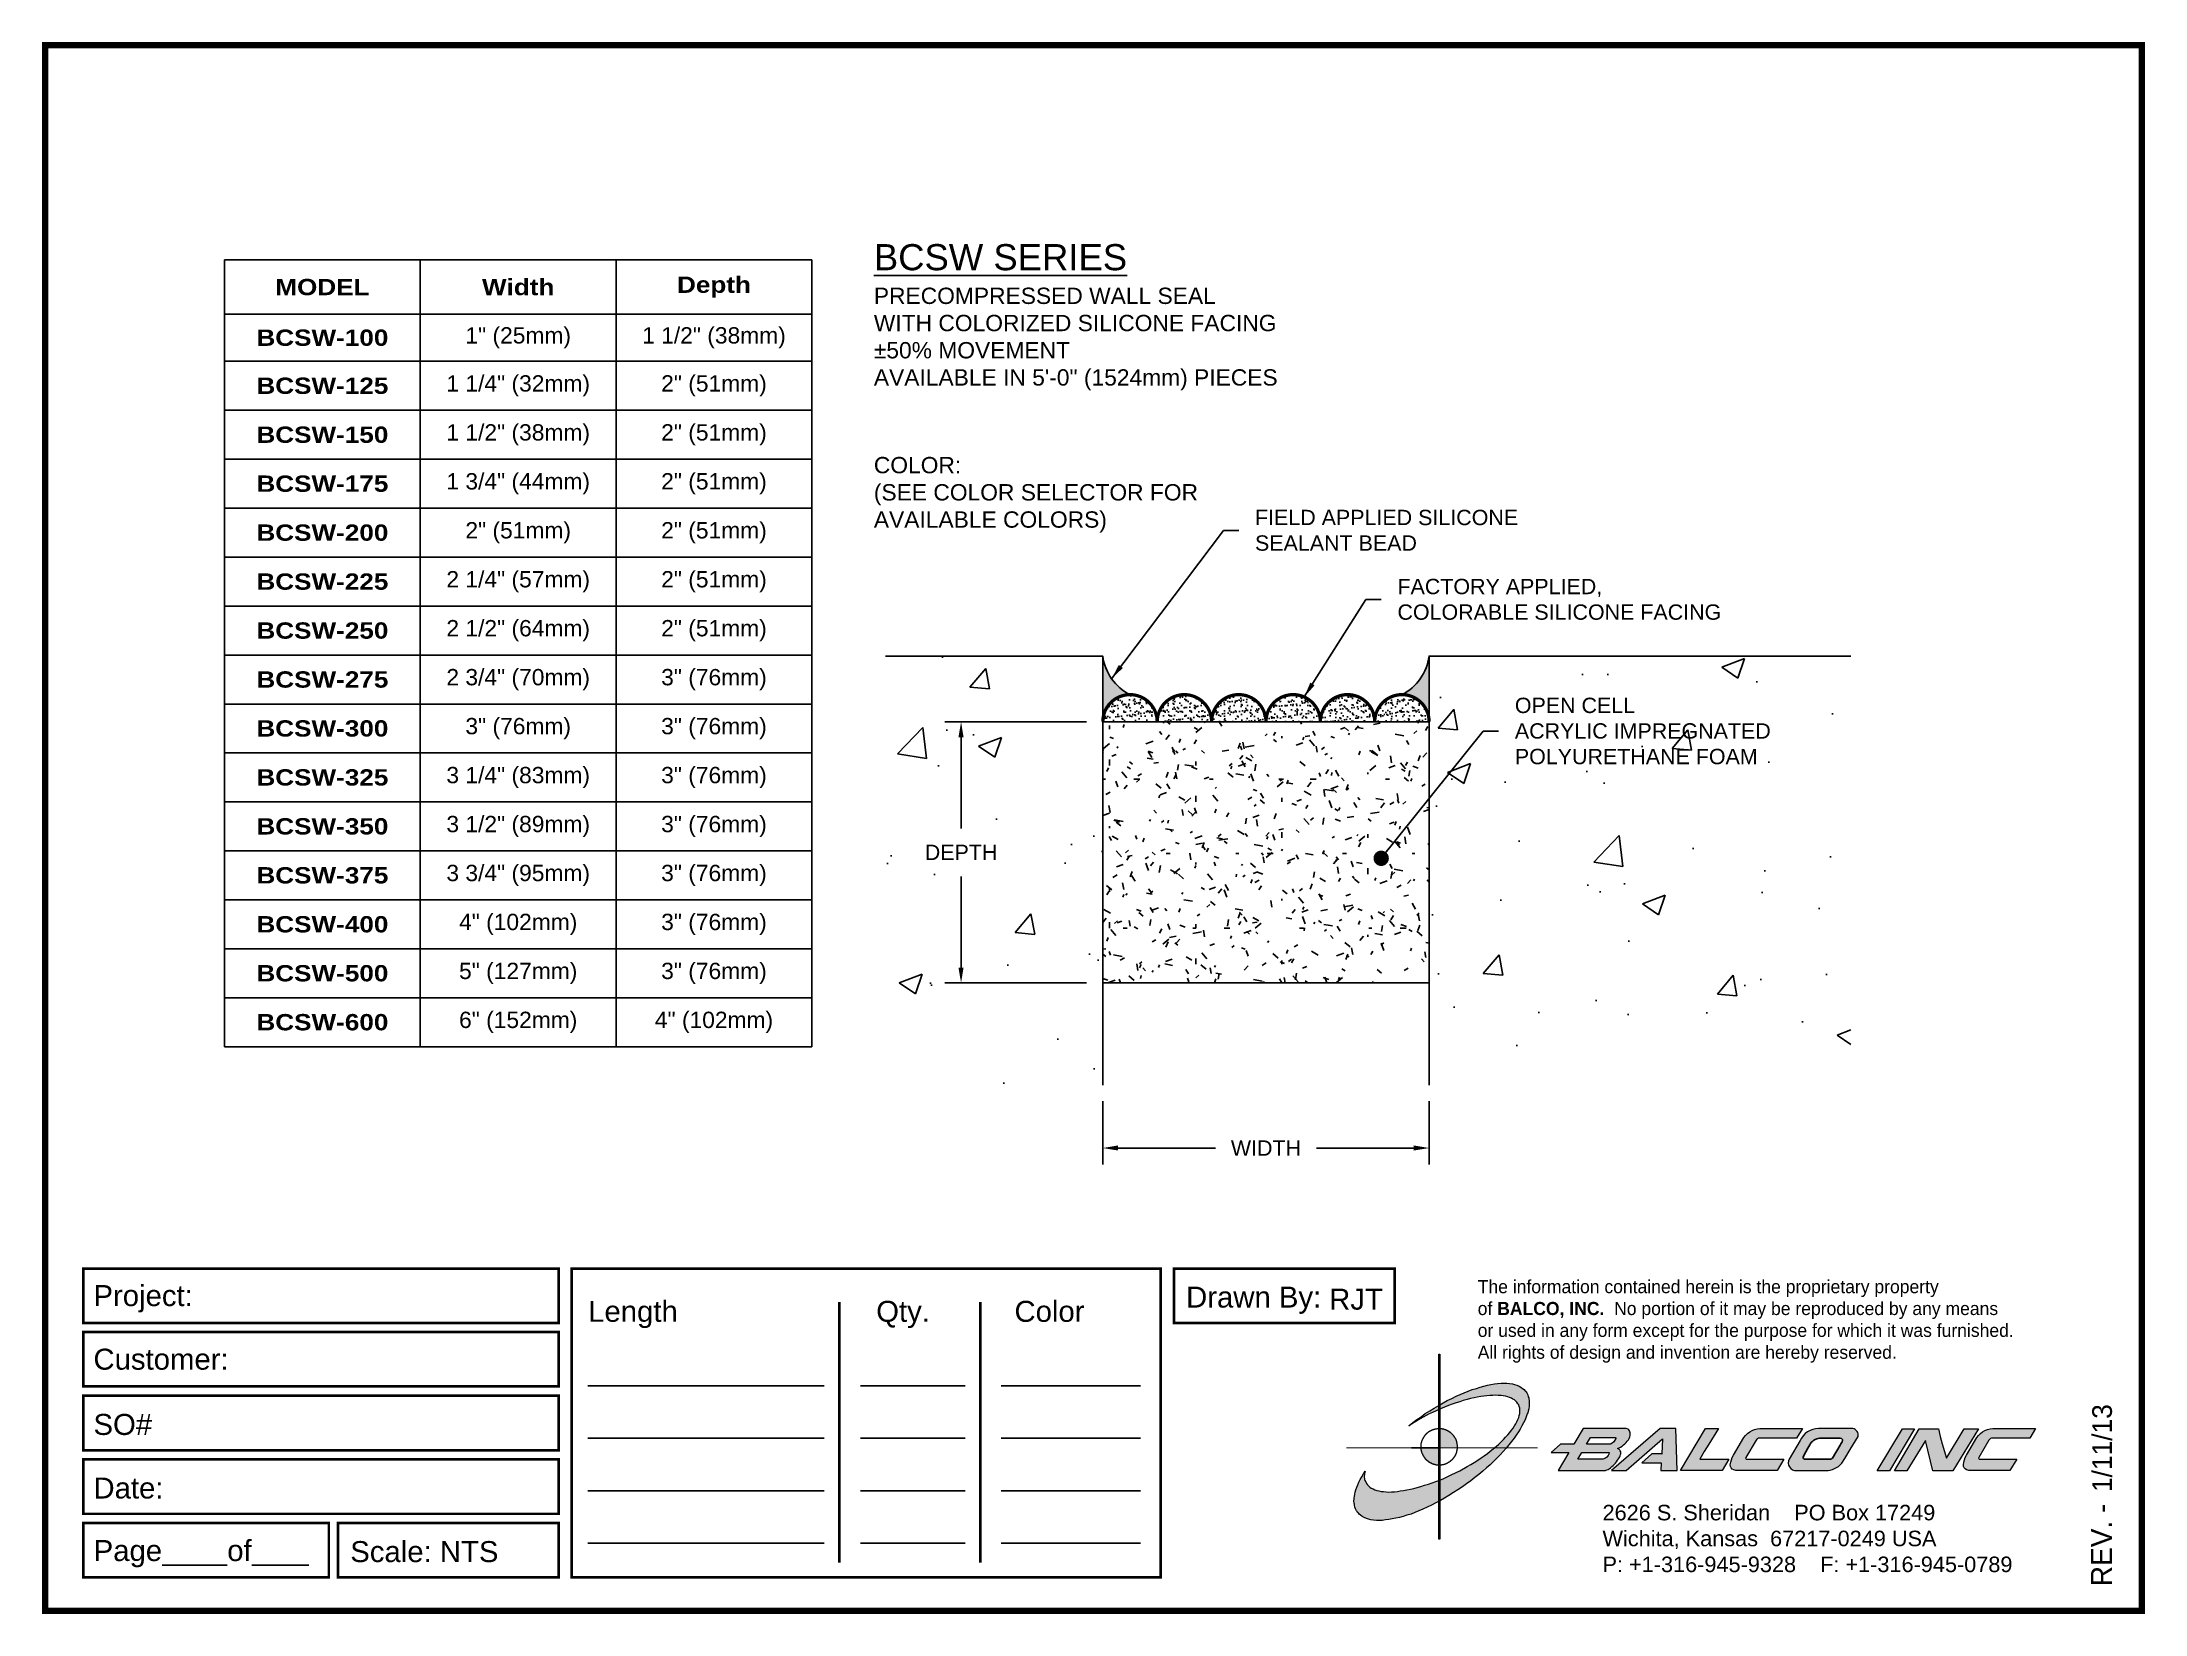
# Paper-space layout 'BCSW SERIES' of a CAD drawing. Header units: inches. Extents: x 0 to 10, y 0 to 7.5.
# The model-space entities are those that its viewports show. They can reach past a viewport. Long polylines and large blocks are cut down to what shows.
import ezdxf

# ---------------------------------------------------------------- set-up
doc = ezdxf.new("R2010")
doc.units = ezdxf.units.IN
doc.header["$MEASUREMENT"] = 0
for name, color, linetype in [('Border', 7, 'Continuous'), ('CONDITIONS', 1, 'Continuous'), ('DIMENSIONS', 3, 'Continuous'), ('FILLERS', 2, 'Continuous'), ('SEAL', 5, 'Continuous'), ('TABLE', 1, 'Continuous'), ('TEXT', 2, 'Continuous')]:
    doc.layers.add(name, color=color, linetype=linetype)
doc.styles.add('ARIAL', font='arial.ttf')
doc.styles.add('ARIAL BOLD', font='')
doc.styles.add('ARIALBOLD', font='')
doc.styles.add('Copyright', font='ERASDEMI.TTF')
doc.styles.get('ARIAL BOLD').set_extended_font_data('Arial Black')
doc.styles.get('ARIALBOLD').set_extended_font_data('Arial Black')
doc.dimstyles.new('ARIAL', dxfattribs={"dimtxt": 0.1175, "dimasz": 0.1175, "dimexe": 0.125, "dimexo": 0.125, "dimgap": 0.125, "dimtad": 0, "dimtih": 1, "dimtoh": 1, "dimdec": 5, "dimzin": 0, "dimdsep": 46, "dimlunit": 4, "dimtxsty": 'ARIAL', "dimcen": 0.09, "dimadec": 0, "dimazin": 0, "dimtfac": 1, "dimtdec": 5, "dimtofl": 0, "dimtmove": 0, "dimatfit": 3, "dimfxl": 0, "dimfrac": 2, "dimtolj": 1, "dimtzin": 0, "dimarcsym": 0})

# ---------------------------------------------------------------- blocks, each defined once
blk = doc.blocks.new('ACADlogo')
h = blk.add_hatch(color=256)
h.paths.add_polyline_path([(-3.346, 1.223), (-3.351, 1.223), (-3.351, 0.979), (-3.346, 0.982)])
h.paths.add_polyline_path([(-3.346, 0.961), (-3.351, 0.959), (-3.351, 0.868), (-3.346, 0.868)])
h.paths.add_polyline_path([(-3.346, 0.777), (-3.351, 0.777), (-3.351, 0.699), (-3.351, 0.695), (-3.35, 0.695), (-3.346, 0.695)])
h.paths.add_polyline_path([(-3.346, 0.864), (-3.346, 0.868), (-3.35, 0.868), (-3.351, 0.868), (-3.351, 0.777), (-3.346, 0.777), (-3.346, 0.778), (-3.348, 0.778)])
h.paths.add_polyline_path([(-3.346, 0.524), (-3.351, 0.521), (-3.351, 0.342), (-3.346, 0.342)])
h.paths.add_polyline_path([(-3.346, 0.695), (-3.351, 0.695), (-3.351, 0.621), (-3.346, 0.623)])
h.paths.add_polyline_path([(-3.346, 0.623), (-3.351, 0.621), (-3.351, 0.521), (-3.346, 0.524)])
h.paths.add_polyline_path([(-3.346, 0.982), (-3.351, 0.979), (-3.351, 0.959), (-3.346, 0.961)])
h = blk.add_hatch(color=175)
h.paths.add_polyline_path([(-3.518, 0.573), (-3.534, 0.571), (-3.548, 0.569), (-3.562, 0.567), (-3.576, 0.567), (-3.589, 0.566), (-3.602, 0.567), (-3.614, 0.568), (-3.625, 0.569), (-3.636, 0.572), (-3.646, 0.574), (-3.656, 0.577), (-3.664, 0.581), (-3.673, 0.585), (-3.679, 0.589), (-3.685, 0.595), (-3.688, 0.598), (-3.691, 0.6), (-3.695, 0.607), (-3.699, 0.614), (-3.703, 0.621), (-3.704, 0.626), (-3.705, 0.631), (-3.706, 0.637), (-3.706, 0.642), (-3.705, 0.648), (-3.705, 0.653), (-3.703, 0.659), (-3.702, 0.665), (-3.71, 0.652), (-3.717, 0.639), (-3.725, 0.626), (-3.731, 0.613), (-3.737, 0.601), (-3.741, 0.589), (-3.746, 0.577), (-3.749, 0.566), (-3.751, 0.555), (-3.753, 0.544), (-3.754, 0.538), (-3.754, 0.533), (-3.755, 0.523), (-3.754, 0.513), (-3.753, 0.508), (-3.752, 0.503), (-3.75, 0.494), (-3.748, 0.486), (-3.743, 0.477), (-3.74, 0.473), (-3.738, 0.469), (-3.734, 0.465), (-3.73, 0.461), (-3.723, 0.455), (-3.715, 0.449), (-3.706, 0.445), (-3.695, 0.44), (-3.685, 0.437), (-3.674, 0.434), (-3.661, 0.432), (-3.648, 0.431), (-3.634, 0.431), (-3.62, 0.431), (-3.604, 0.433), (-3.588, 0.435), (-3.572, 0.438), (-3.556, 0.441), (-3.538, 0.445), (-3.52, 0.449), (-3.503, 0.456), (-3.483, 0.461), (-3.464, 0.469), (-3.445, 0.477), (-3.426, 0.485), (-3.406, 0.494), (-3.385, 0.503), (-3.364, 0.514), (-3.351, 0.521), (-3.351, 0.621), (-3.364, 0.616), (-3.382, 0.609), (-3.4, 0.603), (-3.418, 0.598), (-3.436, 0.592), (-3.453, 0.587), (-3.47, 0.583), (-3.486, 0.579), (-3.503, 0.576)])
h.paths.add_polyline_path([(-3.215, 0.687), (-3.251, 0.667), (-3.289, 0.649), (-3.327, 0.631), (-3.345, 0.623), (-3.346, 0.623), (-3.346, 0.524), (-3.343, 0.525), (-3.323, 0.537), (-3.302, 0.549), (-3.28, 0.563), (-3.259, 0.577), (-3.238, 0.59), (-3.218, 0.605), (-3.198, 0.62), (-3.179, 0.635), (-3.16, 0.65), (-3.141, 0.665), (-3.123, 0.681), (-3.106, 0.696), (-3.089, 0.712), (-3.074, 0.727), (-3.058, 0.743), (-3.043, 0.759), (-3.03, 0.775), (-3.028, 0.777), (-3.085, 0.777), (-3.091, 0.772), (-3.105, 0.761), (-3.118, 0.75), (-3.134, 0.739), (-3.149, 0.729), (-3.165, 0.718), (-3.182, 0.707), (-3.198, 0.697)])
h.paths.add_polyline_path([(-2.921, 1.009), (-2.922, 1.015), (-2.924, 1.02), (-2.926, 1.029), (-2.931, 1.038), (-2.934, 1.043), (-2.936, 1.047), (-2.94, 1.05), (-2.943, 1.054), (-2.951, 1.06), (-2.959, 1.066), (-2.968, 1.071), (-2.978, 1.075), (-2.989, 1.079), (-3, 1.081), (-3.013, 1.083), (-3.026, 1.084), (-3.04, 1.084), (-3.054, 1.084), (-3.07, 1.083), (-3.085, 1.081), (-3.102, 1.079), (-3.118, 1.075), (-3.136, 1.07), (-3.153, 1.066), (-3.171, 1.06), (-3.191, 1.054), (-3.21, 1.047), (-3.229, 1.039), (-3.248, 1.031), (-3.268, 1.022), (-3.289, 1.012), (-3.31, 1.002), (-3.33, 0.991), (-3.346, 0.982), (-3.346, 0.961), (-3.342, 0.962), (-3.323, 0.971), (-3.305, 0.978), (-3.287, 0.984), (-3.268, 0.991), (-3.251, 0.996), (-3.234, 1.002), (-3.216, 1.007), (-3.199, 1.011), (-3.182, 1.015), (-3.167, 1.018), (-3.15, 1.021), (-3.136, 1.023), (-3.121, 1.025), (-3.107, 1.026), (-3.093, 1.026), (-3.079, 1.027), (-3.067, 1.026), (-3.054, 1.026), (-3.043, 1.025), (-3.032, 1.022), (-3.022, 1.02), (-3.013, 1.016), (-3.004, 1.013), (-2.997, 1.009), (-2.989, 1.005), (-2.983, 0.999), (-2.98, 0.996), (-2.978, 0.994), (-2.973, 0.987), (-2.969, 0.981), (-2.967, 0.973), (-2.965, 0.965), (-2.964, 0.957), (-2.964, 0.949), (-2.964, 0.944), (-2.965, 0.94), (-2.967, 0.93), (-2.969, 0.921), (-2.973, 0.911), (-2.978, 0.901), (-2.983, 0.891), (-2.989, 0.881), (-2.996, 0.871), (-3.004, 0.86), (-3.012, 0.849), (-3.021, 0.838), (-3.032, 0.827), (-3.042, 0.816), (-3.053, 0.805), (-3.065, 0.794), (-3.077, 0.783), (-3.085, 0.777), (-3.028, 0.777), (-3.016, 0.791), (-3.004, 0.806), (-2.992, 0.822), (-2.981, 0.837), (-2.971, 0.852), (-2.962, 0.866), (-2.954, 0.882), (-2.946, 0.896), (-2.939, 0.91), (-2.934, 0.924), (-2.929, 0.938), (-2.926, 0.944), (-2.925, 0.951), (-2.922, 0.963), (-2.92, 0.975), (-2.92, 0.982), (-2.919, 0.987), (-2.92, 0.999), (-2.92, 1.005)])
h.paths.add_polyline_path([(-3.372, 0.966), (-3.393, 0.953), (-3.415, 0.94), (-3.435, 0.925), (-3.455, 0.911), (-3.475, 0.897), (-3.494, 0.882), (-3.468, 0.898), (-3.439, 0.915), (-3.41, 0.93), (-3.396, 0.938), (-3.38, 0.945), (-3.351, 0.959), (-3.351, 0.979)])
h = blk.add_hatch(color=256)
h.paths.add_polyline_path([(-3.268, 0.814), (-3.27, 0.819), (-3.273, 0.824), (-3.276, 0.828), (-3.279, 0.833), (-3.282, 0.837), (-3.286, 0.841), (-3.29, 0.845), (-3.294, 0.849), (-3.298, 0.852), (-3.303, 0.855), (-3.308, 0.858), (-3.313, 0.86), (-3.318, 0.863), (-3.323, 0.864), (-3.328, 0.866), (-3.334, 0.867), (-3.339, 0.868), (-3.345, 0.868), (-3.346, 0.868), (-3.346, 0.777), (-3.335, 0.777), (-3.262, 0.777), (-3.262, 0.781), (-3.262, 0.787), (-3.263, 0.792), (-3.264, 0.798), (-3.265, 0.803), (-3.266, 0.808)])
h.paths.add_polyline_path([(-3.351, 0.777), (-3.436, 0.777), (-3.435, 0.773), (-3.435, 0.768), (-3.434, 0.762), (-3.432, 0.757), (-3.431, 0.752), (-3.428, 0.747), (-3.426, 0.742), (-3.423, 0.737), (-3.42, 0.732), (-3.417, 0.728), (-3.414, 0.723), (-3.41, 0.719), (-3.406, 0.716), (-3.401, 0.712), (-3.397, 0.709), (-3.392, 0.706), (-3.387, 0.704), (-3.382, 0.701), (-3.377, 0.699), (-3.372, 0.698), (-3.367, 0.696), (-3.361, 0.695), (-3.356, 0.695), (-3.351, 0.695)])
h.paths.add_polyline_path([(-3.346, 0.868), (-3.35, 0.868), (-3.351, 0.868), (-3.351, 0.777), (-3.346, 0.777)])
h = blk.add_hatch(color=256)
h.paths.add_polyline_path([(-2.438, 0.844, 0.412988), (-2.461, 0.869), (-2.663, 0.869), (-2.707, 0.794), (-2.771, 0.794), (-2.815, 0.755), (-2.73, 0.755), (-2.781, 0.668), (-2.563, 0.668, 0.107996), (-2.538, 0.677, 0.108939), (-2.494, 0.724, 0.080345), (-2.483, 0.745, 0.419497), (-2.499, 0.773, 0.149928), (-2.447, 0.815, 0.134283)])
h.paths.add_polyline_path([(-2.507, 0.821, -0.209012), (-2.532, 0.794), (-2.538, 0.794), (-2.646, 0.794), (-2.627, 0.825), (-2.51, 0.825, -0.56619)], flags=16)
h.paths.add_polyline_path([(-2.538, 0.75, -0.241309), (-2.569, 0.722), (-2.688, 0.722), (-2.669, 0.755), (-2.541, 0.755, -0.56619)], flags=16)
for points in [[(-2.285, 0.819), (-2.287, 0.748), (-2.335, 0.748), (-2.383, 0.705), (-2.29, 0.705), (-2.292, 0.668), (-2.215, 0.668), (-2.221, 0.869), (-2.295, 0.869), (-2.527, 0.668), (-2.458, 0.668)], [(-2.018, 0.869), (-2.079, 0.869), (-2.198, 0.668), (-2, 0.668), (-1.968, 0.722), (-2.107, 0.722), (-2.085, 0.759), (-2.064, 0.794)], [(-1.617, 0.869), (-1.807, 0.869, 0.270182), (-1.896, 0.825), (-1.946, 0.742, 0.109019), (-1.961, 0.695, 0.340665), (-1.945, 0.672, 0.129907), (-1.923, 0.668), (-1.738, 0.668), (-1.706, 0.722), (-1.878, 0.722), (-1.882, 0.722, -0.601242), (-1.887, 0.731), (-1.838, 0.813, -0.253048), (-1.821, 0.823), (-1.645, 0.823)], [(-1.083, 0.867), (-1.14, 0.867), (-1.261, 0.667), (-1.26, 0.667), (-1.202, 0.667)], [(-0.96, 0.83), (-0.969, 0.867), (-1.061, 0.867), (-1.179, 0.667), (-1.12, 0.667), (-1.031, 0.812), (-0.995, 0.667), (-0.9, 0.667), (-0.778, 0.867), (-0.846, 0.867), (-0.931, 0.727), (-0.951, 0.795)], [(-0.507, 0.869), (-0.697, 0.869, 0.270182), (-0.786, 0.825), (-0.836, 0.742, 0.109019), (-0.85, 0.695, 0.340665), (-0.835, 0.672, 0.129907), (-0.812, 0.668), (-0.628, 0.668), (-0.595, 0.722), (-0.768, 0.722), (-0.772, 0.722, -0.601242), (-0.777, 0.731), (-0.728, 0.813, -0.253048), (-0.71, 0.823), (-0.534, 0.823)], [(-3.346, 0.623), (-3.351, 0.621), (-3.351, 0.521), (-3.346, 0.524)]]:
    blk.add_hatch(color=256).paths.add_polyline_path(points)
h = blk.add_hatch(color=256)
h.paths.add_polyline_path([(-1.377, 0.868), (-1.383, 0.868), (-1.383, 0.868), (-1.44, 0.868), (-1.492, 0.868), (-1.541, 0.868, 0.297712), (-1.628, 0.811), (-1.68, 0.723, 0.585116), (-1.646, 0.668), (-1.506, 0.668, 0.210586), (-1.429, 0.703), (-1.415, 0.726), (-1.389, 0.769), (-1.352, 0.831, 0.4352)])
h.paths.add_polyline_path([(-1.437, 0.823, -0.603783), (-1.428, 0.805), (-1.431, 0.801), (-1.434, 0.796), (-1.438, 0.789), (-1.474, 0.728, -0.229001), (-1.489, 0.722), (-1.494, 0.722), (-1.501, 0.722), (-1.597, 0.722), (-1.604, 0.722, -0.492401), (-1.613, 0.734), (-1.601, 0.757), (-1.591, 0.775), (-1.582, 0.791, -0.238368), (-1.535, 0.823)], flags=16)
for q in [(-3.48, 0.777), (-3.351, 0.642)]:
    blk.add_line((-3.351, 0.777), q)
at = {"color": 7, "lineweight": 0}
for points in [[(-3.351, 1.223), (-3.346, 1.223), (-3.346, 0.342), (-3.351, 0.342), (-3.351, 1.223)], [(-2.292, 0.668), (-2.215, 0.668), (-2.221, 0.869), (-2.295, 0.869), (-2.527, 0.668), (-2.458, 0.668), (-2.285, 0.819), (-2.287, 0.748), (-2.286, 0.748), (-2.335, 0.748), (-2.383, 0.705), (-2.29, 0.705), (-2.292, 0.668), (-2.292, 0.668)], [(-2.198, 0.668), (-2.079, 0.869), (-2.018, 0.869), (-2.064, 0.794), (-2.085, 0.759), (-2.107, 0.722), (-1.968, 0.722), (-2, 0.668), (-2.198, 0.668), (-2.198, 0.668)], [(-1.383, 0.868), (-1.383, 0.868)], [(-1.261, 0.667), (-1.14, 0.867), (-1.083, 0.867), (-1.202, 0.667), (-1.26, 0.667), (-1.261, 0.667), (-1.261, 0.667)], [(-0.9, 0.667), (-0.995, 0.667), (-1.031, 0.812), (-1.12, 0.667), (-1.179, 0.667), (-1.061, 0.867), (-0.969, 0.867), (-0.96, 0.83), (-0.951, 0.795), (-0.931, 0.727), (-0.846, 0.867), (-0.778, 0.867), (-0.9, 0.667), (-0.9, 0.667)]]:
    blk.add_lwpolyline(points, dxfattribs=at)
at = {"color": 175, "lineweight": 0}
blk.add_lwpolyline([(-2.926, 1.029), (-2.924, 1.02), (-2.922, 1.015), (-2.921, 1.009), (-2.92, 1.005), (-2.92, 0.999), (-2.919, 0.987), (-2.92, 0.982), (-2.92, 0.975), (-2.922, 0.963), (-2.925, 0.951), (-2.926, 0.944), (-2.929, 0.938), (-2.934, 0.924), (-2.939, 0.91), (-2.946, 0.896), (-2.954, 0.882), (-2.962, 0.866), (-2.971, 0.852), (-2.981, 0.837), (-2.992, 0.822), (-3.004, 0.806), (-3.016, 0.791), (-3.03, 0.775), (-3.043, 0.759), (-3.058, 0.743), (-3.074, 0.727), (-3.089, 0.712), (-3.106, 0.696), (-3.123, 0.681), (-3.141, 0.665), (-3.16, 0.65), (-3.179, 0.635), (-3.198, 0.62), (-3.218, 0.605), (-3.238, 0.59), (-3.259, 0.577), (-3.28, 0.563), (-3.302, 0.549), (-3.323, 0.537), (-3.343, 0.525), (-3.364, 0.514), (-3.385, 0.503), (-3.406, 0.494), (-3.426, 0.485), (-3.445, 0.477), (-3.464, 0.469), (-3.483, 0.461), (-3.503, 0.456), (-3.52, 0.449), (-3.538, 0.445), (-3.556, 0.441), (-3.572, 0.438), (-3.588, 0.435), (-3.604, 0.433), (-3.62, 0.431), (-3.634, 0.431), (-3.648, 0.431), (-3.661, 0.432), (-3.674, 0.434), (-3.685, 0.437), (-3.695, 0.44), (-3.706, 0.445), (-3.715, 0.449), (-3.723, 0.455), (-3.73, 0.461), (-3.734, 0.465), (-3.738, 0.469), (-3.74, 0.473), (-3.743, 0.477), (-3.748, 0.486), (-3.75, 0.494), (-3.752, 0.503), (-3.753, 0.508), (-3.754, 0.513), (-3.755, 0.523), (-3.754, 0.533), (-3.754, 0.538), (-3.753, 0.544), (-3.751, 0.555), (-3.749, 0.566), (-3.746, 0.577), (-3.741, 0.589), (-3.737, 0.601), (-3.731, 0.613), (-3.725, 0.626), (-3.717, 0.639), (-3.71, 0.652), (-3.702, 0.665), (-3.703, 0.659), (-3.705, 0.653), (-3.705, 0.648), (-3.706, 0.642), (-3.706, 0.637), (-3.705, 0.631), (-3.704, 0.626), (-3.703, 0.621), (-3.699, 0.614), (-3.695, 0.607), (-3.691, 0.6), (-3.688, 0.598), (-3.685, 0.595), (-3.679, 0.589), (-3.673, 0.585), (-3.664, 0.581), (-3.656, 0.577), (-3.646, 0.574), (-3.636, 0.572), (-3.625, 0.569), (-3.614, 0.568), (-3.602, 0.567), (-3.589, 0.566), (-3.576, 0.567), (-3.562, 0.567), (-3.548, 0.569), (-3.534, 0.571), (-3.518, 0.573), (-3.503, 0.576), (-3.486, 0.579), (-3.47, 0.583), (-3.453, 0.587), (-3.436, 0.592), (-3.418, 0.598), (-3.4, 0.603), (-3.382, 0.609), (-3.364, 0.616), (-3.345, 0.623), (-3.327, 0.631), (-3.289, 0.649), (-3.251, 0.667), (-3.215, 0.687), (-3.198, 0.697), (-3.182, 0.707), (-3.165, 0.718), (-3.149, 0.729), (-3.134, 0.739), (-3.118, 0.75), (-3.105, 0.761), (-3.091, 0.772), (-3.077, 0.783), (-3.065, 0.794), (-3.053, 0.805), (-3.042, 0.816), (-3.032, 0.827), (-3.021, 0.838), (-3.012, 0.849), (-3.004, 0.86), (-2.996, 0.871), (-2.989, 0.881), (-2.983, 0.891), (-2.978, 0.901), (-2.973, 0.911), (-2.969, 0.921), (-2.967, 0.93), (-2.965, 0.94), (-2.964, 0.944), (-2.964, 0.949), (-2.964, 0.957), (-2.965, 0.965), (-2.967, 0.973), (-2.969, 0.981), (-2.973, 0.987), (-2.978, 0.994), (-2.98, 0.996), (-2.983, 0.999), (-2.989, 1.005), (-2.997, 1.009), (-3.004, 1.013), (-3.013, 1.016), (-3.022, 1.02), (-3.032, 1.022), (-3.043, 1.025), (-3.054, 1.026), (-3.067, 1.026), (-3.079, 1.027), (-3.093, 1.026), (-3.107, 1.026), (-3.121, 1.025), (-3.136, 1.023), (-3.15, 1.021), (-3.167, 1.018), (-3.182, 1.015), (-3.199, 1.011), (-3.216, 1.007), (-3.234, 1.002), (-3.251, 0.996), (-3.268, 0.991), (-3.287, 0.984), (-3.305, 0.978), (-3.323, 0.971), (-3.342, 0.962), (-3.38, 0.945), (-3.396, 0.938), (-3.41, 0.93), (-3.439, 0.915), (-3.468, 0.898), (-3.494, 0.882), (-3.475, 0.897), (-3.455, 0.911), (-3.435, 0.925), (-3.415, 0.94), (-3.393, 0.953), (-3.372, 0.966), (-3.351, 0.979), (-3.33, 0.991), (-3.31, 1.002), (-3.289, 1.012), (-3.268, 1.022), (-3.248, 1.031), (-3.229, 1.039), (-3.21, 1.047), (-3.191, 1.054), (-3.171, 1.06), (-3.153, 1.066), (-3.136, 1.07), (-3.118, 1.075), (-3.102, 1.079), (-3.085, 1.081), (-3.07, 1.083), (-3.054, 1.084), (-3.04, 1.084), (-3.026, 1.084), (-3.013, 1.083), (-3, 1.081), (-2.989, 1.079), (-2.978, 1.075), (-2.968, 1.071), (-2.959, 1.066), (-2.951, 1.06), (-2.943, 1.054), (-2.94, 1.05), (-2.936, 1.047), (-2.934, 1.043), (-2.931, 1.038), (-2.926, 1.029), (-2.926, 1.029)], dxfattribs=at)
at = {"color": 7, "lineweight": 0, "const_width": 0.0064}
blk.add_lwpolyline([(-3.262, 0.781), (-3.262, 0.787), (-3.263, 0.792), (-3.264, 0.798), (-3.265, 0.803), (-3.266, 0.808), (-3.268, 0.814), (-3.27, 0.819), (-3.273, 0.824), (-3.276, 0.828), (-3.279, 0.833), (-3.282, 0.837), (-3.286, 0.841), (-3.29, 0.845), (-3.294, 0.849), (-3.298, 0.852), (-3.303, 0.855), (-3.308, 0.858), (-3.313, 0.86), (-3.318, 0.863), (-3.323, 0.864), (-3.328, 0.866), (-3.334, 0.867), (-3.339, 0.868), (-3.345, 0.868), (-3.35, 0.868), (-3.356, 0.868), (-3.361, 0.867), (-3.367, 0.866), (-3.372, 0.865), (-3.377, 0.863), (-3.382, 0.862), (-3.387, 0.859), (-3.392, 0.857), (-3.397, 0.854), (-3.401, 0.851), (-3.406, 0.847), (-3.41, 0.843), (-3.414, 0.839), (-3.417, 0.835), (-3.42, 0.831), (-3.423, 0.826), (-3.426, 0.821), (-3.428, 0.816), (-3.431, 0.811), (-3.432, 0.806), (-3.434, 0.801), (-3.435, 0.795), (-3.435, 0.79), (-3.436, 0.784), (-3.436, 0.779), (-3.435, 0.773), (-3.435, 0.768), (-3.434, 0.762), (-3.432, 0.757), (-3.431, 0.752), (-3.428, 0.747), (-3.426, 0.742), (-3.423, 0.737), (-3.42, 0.732), (-3.417, 0.728), (-3.414, 0.723), (-3.41, 0.719), (-3.406, 0.716), (-3.401, 0.712), (-3.397, 0.709), (-3.392, 0.706), (-3.387, 0.704), (-3.382, 0.701), (-3.377, 0.699), (-3.372, 0.698), (-3.367, 0.696), (-3.361, 0.695), (-3.356, 0.695), (-3.35, 0.695), (-3.345, 0.695), (-3.339, 0.695), (-3.334, 0.696), (-3.328, 0.697), (-3.323, 0.698), (-3.318, 0.7), (-3.313, 0.702), (-3.308, 0.705), (-3.303, 0.708), (-3.298, 0.711), (-3.294, 0.714), (-3.29, 0.718), (-3.286, 0.721), (-3.282, 0.726), (-3.279, 0.73), (-3.276, 0.734), (-3.273, 0.739), (-3.27, 0.744), (-3.268, 0.749), (-3.266, 0.754), (-3.265, 0.76), (-3.264, 0.765), (-3.263, 0.77), (-3.262, 0.776), (-3.262, 0.781)], dxfattribs=at)
at = {"color": 7, "lineweight": 0}
for points in [[(-2.447, 0.815, 0.130368), (-2.438, 0.843, 0.448367), (-2.463, 0.869), (-2.663, 0.869), (-2.707, 0.794), (-2.771, 0.794), (-2.815, 0.755), (-2.73, 0.755), (-2.781, 0.668), (-2.563, 0.668, 0.107996), (-2.538, 0.677, 0.108939), (-2.494, 0.724, 0.077395), (-2.484, 0.744, 0.430878), (-2.499, 0.773, 0.149928)], [(-2.507, 0.821, -0.209012), (-2.532, 0.794), (-2.538, 0.794), (-2.646, 0.794), (-2.627, 0.825), (-2.512, 0.825), (-2.509, 0.825, -0.531288)], [(-1.838, 0.813), (-1.887, 0.731, 0.587385), (-1.882, 0.722), (-1.878, 0.722), (-1.706, 0.722), (-1.738, 0.668), (-1.923, 0.668, -0.129907), (-1.945, 0.672, -0.349839), (-1.961, 0.696, -0.107341), (-1.946, 0.742), (-1.896, 0.825, -0.270182), (-1.807, 0.869), (-1.617, 0.869), (-1.645, 0.823), (-1.821, 0.823, 0.252436)], [(-1.68, 0.723, 0.585116), (-1.646, 0.668), (-1.506, 0.668, 0.210586), (-1.429, 0.703), (-1.415, 0.726), (-1.389, 0.769), (-1.352, 0.831, 0.4352), (-1.377, 0.868), (-1.383, 0.868), (-1.383, 0.868), (-1.44, 0.868), (-1.492, 0.868), (-1.541, 0.868, 0.297712), (-1.628, 0.811)], [(-0.728, 0.813), (-0.777, 0.731, 0.587385), (-0.772, 0.722), (-0.768, 0.722), (-0.595, 0.722), (-0.628, 0.668), (-0.812, 0.668, -0.129907), (-0.835, 0.672, -0.349839), (-0.85, 0.696, -0.107341), (-0.836, 0.742), (-0.786, 0.825, -0.270182), (-0.697, 0.869), (-0.507, 0.869), (-0.534, 0.823), (-0.71, 0.823, 0.252436)], [(-2.569, 0.722), (-2.688, 0.722), (-2.669, 0.755), (-2.543, 0.755), (-2.54, 0.755, -0.531288), (-2.538, 0.75, -0.241309)]]:
    blk.add_lwpolyline(points, format="xyb", close=True, dxfattribs=at)
blk.add_lwpolyline([(-1.437, 0.823), (-1.535, 0.823, 0.238368), (-1.582, 0.791), (-1.591, 0.775), (-1.601, 0.757), (-1.613, 0.734, 0.490298), (-1.604, 0.722), (-1.597, 0.722), (-1.501, 0.722), (-1.494, 0.722), (-1.489, 0.722, 0.229001), (-1.474, 0.728), (-1.438, 0.789), (-1.434, 0.796), (-1.431, 0.801), (-1.428, 0.805, 0.603783)], format="xyb", close=True)
blk.add_lwpolyline([(-2.879, 0.777, 0.00455, 0.00455, 0), (-3.791, 0.777, 0.00183, 0.00183, 0), (-3.791, 0.777, 0.00183, 0.00183, 0)], format="xyseb", dxfattribs=at)
blk = doc.blocks.new('Quantity Data')
at = {"layer": 'Border', "color": 253}
for p, q in [((2.755, 1.254), (3.881, 1.254)), ((4.054, 1.254), (4.553, 1.254)), ((4.725, 1.254), (5.389, 1.254)), ((2.755, 1.004), (3.881, 1.004)), ((4.054, 1.004), (4.553, 1.004)), ((4.725, 1.004), (5.389, 1.004)), ((2.755, 0.754), (3.881, 0.754)), ((4.054, 0.754), (4.553, 0.754)), ((4.725, 0.754), (5.389, 0.754)), ((2.755, 0.504), (3.881, 0.504)), ((4.054, 0.504), (4.553, 0.504)), ((4.725, 0.504), (5.389, 0.504))]:
    blk.add_line(p, q, dxfattribs=at)
at = {"layer": 'Border', "const_width": 0.0125}
blk.add_lwpolyline([(5.485, 0.341), (2.678, 0.341), (2.678, 1.813), (5.485, 1.813)], close=True, dxfattribs=at)
for points in [[(3.953, 1.653), (3.953, 0.412)], [(4.625, 1.653), (4.625, 0.412)]]:
    blk.add_lwpolyline(points, dxfattribs=at)
at = {"layer": 'Border', "style": 'ARIAL'}
for s, p in [('Length', (2.756, 1.559)), ('Qty.', (4.129, 1.559)), ('Color', (4.788, 1.559))]:
    blk.add_text(s, height=0.1, dxfattribs=at).set_placement(p)
blk = doc.blocks.new('Drawn By')
at = {"layer": 'Border', "const_width": 0.0125}
blk.add_lwpolyline([(5.38, 1.813), (6.432, 1.813), (6.432, 1.554), (5.38, 1.554)], close=True, dxfattribs=at)
at = {"layer": 'Border', "style": 'ARIAL'}
blk.add_text('Drawn By: ', height=0.1, dxfattribs=at).set_placement((5.438, 1.627))
blk.add_attdef('XXX', (6.12, 1.617), '', height=0.1, dxfattribs=at)
blk = doc.blocks.new('Project Info')
at = {"layer": 'Border', "const_width": 0.0125}
for points in [[(0.182, 1.813), (2.448, 1.813), (2.448, 1.554), (0.182, 1.554)], [(0.182, 1.51), (2.448, 1.51), (2.448, 1.251), (0.182, 1.251)], [(0.182, 1.207), (2.448, 1.207), (2.448, 0.947), (0.182, 0.947)], [(0.182, 0.904), (2.448, 0.904), (2.448, 0.644), (0.182, 0.644)], [(0.182, 0.6), (1.352, 0.6), (1.352, 0.341), (0.182, 0.341)], [(1.396, 0.6), (2.448, 0.6), (2.448, 0.341), (1.396, 0.341)]]:
    blk.add_lwpolyline(points, close=True, dxfattribs=at)
at = {"layer": 'Border', "style": 'ARIAL'}
for s, p in [('Project:', (0.23, 1.634)), ('Customer:', (0.23, 1.331)), ('SO#', (0.23, 1.02)), ('Date:', (0.23, 0.717)), ('Page%%u        %%uof%%u       ', (0.231, 0.419)), ('Scale: NTS', (1.454, 0.414))]:
    blk.add_text(s, height=0.1, dxfattribs=at).set_placement(p)
blk = doc.blocks.new('REV')
at = {"style": 'Copyright'}
blk.add_text('REV. -', height=0.1, rotation=90, dxfattribs=at).set_placement((-0.142, 0.117))
at = {"style": 'Copyright', "flags": 4}
blk.add_attdef('REVISIONDATE', (-0.142, 0.566), '', height=0.0938, rotation=90, dxfattribs=at)
blk = doc.blocks.new('*D0')
at = {"layer": 'Defpoints', "color": 0}
for p in [(3.912, 0.401), (6.412, 0.401), (6.412, -0.082)]:
    blk.add_point(p, dxfattribs=at)
at = {"layer": 'DIMENSIONS', "color": 0, "lineweight": -2}
for p, q in [((3.912, 0.276), (3.912, -0.207)), ((6.412, 0.276), (6.412, -0.207)), ((4.029, -0.082), (4.775, -0.082)), ((6.294, -0.082), (5.548, -0.082))]:
    blk.add_line(p, q, dxfattribs=at)
at = {"layer": 'DIMENSIONS', "color": 0}
for points in [[(4.029, -0.062), (4.029, -0.101), (3.912, -0.082)], [(6.294, -0.062), (6.294, -0.101), (6.412, -0.082)]]:
    blk.add_solid(points, dxfattribs=at)
at = {"layer": 'DIMENSIONS', "color": 0, "insert": (5.162, -0.082), "char_height": 0.1175, "attachment_point": 5, "style": 'ARIAL'}
blk.add_mtext('\\A1;WIDTH', dxfattribs=at)
blk = doc.blocks.new('*T1')
at = {"layer": 'TABLE', "color": 0, "linetype": 'ByBlock', "lineweight": -2}
for p, q in [((0, 0), (4.5, 0)), ((0, 0), (0, -6.027)), ((1.5, 0), (1.5, -6.027)), ((3, 0), (3, -6.027)), ((4.5, 0), (4.5, -6.027)), ((0, -0.417), (4.5, -0.417)), ((0, -0.777), (4.5, -0.777)), ((0, -1.152), (4.5, -1.152)), ((0, -1.527), (4.5, -1.527)), ((0, -1.902), (4.5, -1.902)), ((0, -2.277), (4.5, -2.277)), ((0, -2.652), (4.5, -2.652)), ((0, -3.027), (4.5, -3.027)), ((0, -3.402), (4.5, -3.402)), ((0, -3.777), (4.5, -3.777)), ((0, -4.152), (4.5, -4.152)), ((0, -4.527), (4.5, -4.527)), ((0, -4.902), (4.5, -4.902)), ((0, -5.277), (4.5, -5.277)), ((0, -5.652), (4.5, -5.652)), ((0, -6.027), (4.5, -6.027))]:
    blk.add_line(p, q, dxfattribs=at)
at = {"layer": 'TABLE', "color": 2, "char_height": 0.125, "width": 1.38, "attachment_point": 5}
for s, insert, style in [('MODEL', (0.75, -0.209), 'ARIALBOLD'), ('Width ', (2.25, -0.209), 'ARIALBOLD'), ('Depth', (3.75, -0.209), 'ARIALBOLD'), ('BCSW-100', (0.75, -0.597), 'ARIAL BOLD'), ('1" (25mm)', (2.25, -0.597), 'ARIAL'), ('1 1/2" (38mm)', (3.75, -0.597), 'ARIAL'), ('BCSW-125', (0.75, -0.965), 'ARIAL BOLD'), ('1 1/4" (32mm)', (2.25, -0.965), 'ARIAL'), ('2" (51mm)', (3.75, -0.965), 'ARIAL'), ('BCSW-150', (0.75, -1.34), 'ARIAL BOLD'), ('1 1/2" (38mm)', (2.25, -1.34), 'ARIAL'), ('2" (51mm)', (3.75, -1.34), 'ARIAL'), ('BCSW-175', (0.75, -1.715), 'ARIAL BOLD'), ('1 3/4" (44mm)', (2.25, -1.715), 'ARIAL'), ('2" (51mm)', (3.75, -1.715), 'ARIAL'), ('BCSW-200', (0.75, -2.09), 'ARIAL BOLD'), ('2" (51mm)', (2.25, -2.09), 'ARIAL'), ('2" (51mm)', (3.75, -2.09), 'ARIAL'), ('BCSW-225', (0.75, -2.465), 'ARIAL BOLD'), ('2 1/4" (57mm)', (2.25, -2.465), 'ARIAL'), ('2" (51mm)', (3.75, -2.465), 'ARIAL'), ('BCSW-250', (0.75, -2.84), 'ARIAL BOLD'), ('2 1/2" (64mm)', (2.25, -2.84), 'ARIAL'), ('2" (51mm)', (3.75, -2.84), 'ARIAL'), ('BCSW-275', (0.75, -3.215), 'ARIAL BOLD'), ('2 3/4" (70mm)', (2.25, -3.215), 'ARIAL'), ('3" (76mm)', (3.75, -3.215), 'ARIAL'), ('BCSW-300', (0.75, -3.59), 'ARIAL BOLD'), ('3" (76mm)', (2.25, -3.59), 'ARIAL'), ('3" (76mm)', (3.75, -3.59), 'ARIAL'), ('BCSW-325', (0.75, -3.965), 'ARIAL BOLD'), ('3 1/4" (83mm)', (2.25, -3.965), 'ARIAL'), ('3" (76mm)', (3.75, -3.965), 'ARIAL'), ('BCSW-350', (0.75, -4.34), 'ARIAL BOLD'), ('3 1/2" (89mm)', (2.25, -4.34), 'ARIAL'), ('3" (76mm)', (3.75, -4.34), 'ARIAL'), ('BCSW-375', (0.75, -4.715), 'ARIAL BOLD'), ('3 3/4" (95mm)', (2.25, -4.715), 'ARIAL'), ('3" (76mm)', (3.75, -4.715), 'ARIAL'), ('BCSW-400', (0.75, -5.09), 'ARIAL BOLD'), ('4" (102mm)', (2.25, -5.09), 'ARIAL'), ('3" (76mm)', (3.75, -5.09), 'ARIAL'), ('BCSW-500', (0.75, -5.465), 'ARIAL BOLD'), ('5" (127mm)', (2.25, -5.465), 'ARIAL'), ('3" (76mm)', (3.75, -5.465), 'ARIAL'), ('BCSW-600', (0.75, -5.84), 'ARIAL BOLD'), ('6" (152mm)', (2.25, -5.84), 'ARIAL'), ('4" (102mm)', (3.75, -5.84), 'ARIAL')]:
    blk.add_mtext(s, dxfattribs=dict(at, insert=insert, style=style))
blk = doc.blocks.new('*D3')
at = {"layer": 'Defpoints', "color": 0}
for p in [(3.912, 3.183), (2.826, 1.183), (3.912, 1.183)]:
    blk.add_point(p, dxfattribs=at)
at = {"layer": 'DIMENSIONS', "color": 0, "lineweight": -2}
for p, q in [((3.787, 3.183), (2.701, 3.183)), ((2.826, 3.065), (2.826, 2.366)), ((2.826, 1.3), (2.826, 1.999)), ((3.787, 1.183), (2.701, 1.183))]:
    blk.add_line(p, q, dxfattribs=at)
at = {"layer": 'DIMENSIONS', "color": 0}
for points in [[(2.806, 3.065), (2.845, 3.065), (2.826, 3.183)], [(2.806, 1.3), (2.845, 1.3), (2.826, 1.183)]]:
    blk.add_solid(points, dxfattribs=at)
at = {"layer": 'DIMENSIONS', "color": 0, "insert": (2.826, 2.183), "char_height": 0.1175, "attachment_point": 5, "style": 'ARIAL'}
blk.add_mtext('\\A1;DEPTH', dxfattribs=at)

msp = doc.modelspace()

# ---------------------------------------------------------------- hatches: boundary and pattern name
at = {"layer": 'CONDITIONS'}
h = msp.add_hatch(dxfattribs=at)
h.set_pattern_fill('AR-CONC', color=256, scale=0.25, style=0)
h.paths.add_polyline_path([(3.911804, 3.686875), (2.247376, 3.686875), (2.247376, 0.400848), (3.911804, 0.400848)])
h = msp.add_hatch(dxfattribs=at)
h.set_pattern_fill('AR-CONC', color=256, scale=0.25, style=0)
h.paths.add_polyline_path([(9.643424, 3.686875), (6.411804, 3.686875), (6.411804, 3.183609, -0.002190895), (6.411804, 3.181784), (6.411804, 0.400848), (9.643424, 0.400848)])
h.paths.add_polyline_path([(7.03929, 3.301123), (9.050736, 3.301123), (9.050736, 2.922949), (7.03929, 2.922949)], flags=24)
at = {"layer": 'FILLERS'}
h = msp.add_hatch(color=256, dxfattribs=at)
h.paths.add_polyline_path([(6.411804, 3.686875, -0.248313181), (6.203472, 3.39103, -0.41293075), (6.411804, 3.183609)])
h.paths.add_polyline_path([(3.911804, 3.686875), (3.911804, 3.182696, -0.414210751), (4.120135, 3.39103, -0.248313181)])
at = {"layer": 'SEAL'}
h = msp.add_hatch(dxfattribs=at)
h.set_pattern_fill('AR-SAND', color=256, scale=0.0325, style=0)
h.paths.add_polyline_path([(5.995139, 3.182696), (6.411804, 3.182696), (6.411804, 3.183609, 0.997811505)])
h.paths.add_polyline_path([(5.995139, 3.182696, 1), (5.578472, 3.182696)])
h.paths.add_polyline_path([(5.578472, 3.182696, 1), (5.161805, 3.182696)])
h.paths.add_polyline_path([(5.161805, 3.182696, 1), (4.745138, 3.182696)])
h.paths.add_polyline_path([(4.745138, 3.182696, 1), (4.328471, 3.182696)])
h.paths.add_polyline_path([(3.911804, 3.182696), (4.328471, 3.182696, 1)])
h = msp.add_hatch(dxfattribs=at)
h.set_pattern_fill('TEXTURE', color=256, scale=0.75, style=0)
h.set_pattern_definition([(0, (0.0778, -2.9573), (0.33, 0.57), [0.03, -0.5025, 0.0225, -0.2175, 0.045, -0.5325]), (10, (-0.0647, -2.6498), (0.20169, 0.71336), [0.0525, -0.1275, 0.0675, -0.3975, 0.0375, -0.495]), (20, (-0.1397, -2.8898), (0.333677, 0.55244), [0.06, -0.4125, 0.0525, -0.3075, 0.0375, -0.24]), (30, (0.0778, -2.9348), (-0.054923, 0.63513), [0.0375, -0.2475, 0.03, -0.3675, 0.0225, -0.4875]), (40, (-0.1322, -2.7698), (0.08459, 0.540926), [0.03, -0.33, 0.0225, -0.21, 0.06, -0.3825]), (50, (-0.0197, -3.0398), (-0.20062, 0.589334), [0.015, -0.2775, 0.0375, -0.4575, 0.045, -0.2325]), (60, (0.0028, -2.9873), (-0.248683, 0.55927), [0.0375, -0.3075, 0.015, -0.36, 0.03, -0.2775]), (70, (-0.0797, -3.0773), (-0.27473, 0.538967), [0.0225, -0.1425, 0.045, -0.24, 0.03, -0.33]), (80, (-0.0422, -2.6348), (-0.521413, 0.4118), [0.0525, -0.33, 0.0225, -0.39, 0.045, -0.3675]), (90, (0.0028, -2.9573), (-0.66, 0.2775), [0.045, -0.2325, 0.03, -0.4575, 0.015, -0.465]), (100, (-0.1172, -2.7248), (-0.61993, 0.362863), [0.0525, -0.2925, 0.045, -0.24, 0.0525, -0.5475]), (110, (-0.1697, -3.1523), (-0.6011, 0.204228), [0.06, -0.195, 0.03, -0.3975, 0.045, -0.435]), (120, (-0.3722, -3.0623), (-0.716625, 0.07123), [0.0375, -0.5025, 0.045, -0.2325, 0.0525, -0.3075]), (130, (-0.2072, -3.2273), (-0.69777, 0.178165), [0.0225, -0.165, 0.03, -0.3225, 0.06, -0.42]), (140, (-0.4322, -2.6273), (-0.551492, -0.085514), [0.045, -0.27, 0.0525, -0.2325, 0.03, -0.315]), (150, (0.1903, -3.2723), (-0.512062, -0.301918), [0.03, -0.21, 0.06, -0.465, 0.0525, -0.4275]), (160, (-0.3047, -2.8523), (-0.594753, -0.40607), [0.045, -0.315, 0.0375, -0.285, 0.03, -0.4575]), (170, (-0.2597, -3.0323), (-0.53911, -0.422808), [0.0675, -0.2475, 0.045, -0.3375, 0.06, -0.33])])
h.paths.add_polyline_path([(6.411804, 3.182696), (3.911804, 3.182696), (3.911804, 1.182696), (6.411804, 1.182696)])

# ---------------------------------------------------------------- linework, layer by layer
at = {"layer": 'CONDITIONS'}
for points in [[(3.911804, 0.400848), (3.911804, 3.686875), (2.247376, 3.686875)], [(6.411804, 0.400848), (6.411804, 3.686875), (9.643424, 3.686875)]]:
    msp.add_lwpolyline(points, dxfattribs=at)
at = {"layer": 'FILLERS'}
for centre, start, end in [((4.295459, 3.735766), 187.2623862, 243.0433661), ((6.028149, 3.735766), 296.9566339, 352.7376138)]:
    msp.add_arc(centre, 0.386758, start, end, dxfattribs=at)
at = {"layer": 'SEAL', "const_width": 0.025}
for points in [[(4.328471, 3.182696, 1), (3.911804, 3.182696)], [(4.745138, 3.182696, 1), (4.328471, 3.182696)], [(5.161805, 3.182696, 1), (4.745138, 3.182696)], [(5.578471, 3.182696, 1), (5.161804, 3.182696)], [(5.995139, 3.182696, 1), (5.578472, 3.182696)], [(6.411806, 3.182696, 1), (5.995139, 3.182696)]]:
    msp.add_lwpolyline(points, format="xyb", dxfattribs=at)
at = {"layer": 'SEAL'}
msp.add_lwpolyline([(3.911804, 1.182696), (6.411804, 1.182696), (6.411804, 3.182696), (3.911804, 3.182696)], close=True, dxfattribs=at)
for centre in [(4.120137, 3.182696), (4.536804, 3.182696), (4.953471, 3.182696), (5.370138, 3.182696), (5.786805, 3.182696), (6.203472, 3.182696)]:
    msp.add_arc(centre, 0.208334, 0, 180, dxfattribs=at)

# ---------------------------------------------------------------- block references
msp.add_blockref('*T1', (-2.817105, 6.721075))

# ---------------------------------------------------------------- texts
at = {"layer": 'TEXT', "char_height": 0.2, "attachment_point": 1, "style": 'ARIAL'}
for s, insert, width in [('{\\LBCSW SERIES\\P\\H0.625x;\\lPRECOMPRESSED WALL SEAL\\PWITH COLORIZED SILICONE FACING\\P%%P50% MOVEMENT\\PAVAILABLE IN 5\'-0" (1524mm) PIECES}', (2.157664, 6.841709), 5.11243765), ('{\\H0.625x;COLOR:\\L                               \\~\\P\\l(SEE COLOR SELECTOR FOR AVAILABLE COLORS)}', (2.157664, 5.211496), 3.28904505)]:
    msp.add_mtext(s, dxfattribs=dict(at, insert=insert, width=width))
at = {"layer": 'TEXT', "char_height": 0.1175, "attachment_point": 4, "style": 'ARIAL'}
for s, insert in [('FIELD APPLIED SILICONE\\PSEALANT BEAD', (5.077883, 4.649222)), ('FACTORY APPLIED,\\PCOLORABLE SILICONE FACING', (6.169238, 4.120405)), ('OPEN CELL\\PACRYLIC IMPREGNATED\\PPOLYURETHANE FOAM', (7.068665, 3.112036))]:
    msp.add_mtext(s, dxfattribs=dict(at, insert=insert))

# ---------------------------------------------------------------- dimensions: what is measured, and where the dimension line sits
at = {"layer": 'DIMENSIONS'}
dim = msp.add_linear_dim(base=(2.825607, 1.182696), p1=(3.911804, 3.182696), p2=(3.911804, 1.182696), angle=90, text='DEPTH', dimstyle='ARIAL', override={"dimpost": '\\X'}, dxfattribs=at)
dim.commit()
dim.dimension.update_dxf_attribs({"geometry": '*D3', "text_midpoint": (2.825607, 2.182696)})
dim = msp.add_linear_dim(base=(6.411804, -0.081643), p1=(3.911804, 0.400848), p2=(6.411804, 0.400848), text='WIDTH', dimstyle='ARIAL', override={"dimpost": '\\X'}, dxfattribs=at)
dim.commit()
dim.dimension.update_dxf_attribs({"geometry": '*D0', "text_midpoint": (5.161804, -0.081643)})

# ---------------------------------------------------------------- leaders
at = {"layer": 'TEXT', "annotation_type": 0, "has_hookline": 1, "hookline_direction": 0}
for points, override, text_width in [([(3.979239, 3.513087), (4.835383, 4.649222), (4.952883, 4.649222)], {"dimgap": 0.125, "dimtad": 0}, 1.993733), ([(5.454954, 3.372983), (5.926738, 4.120405), (6.044238, 4.120405)], {"dimgap": 0.125, "dimtad": 0}, 2.462611), ([(6.044491, 2.137406), (6.826165, 3.112036), (6.943665, 3.112036)], {"dimgap": 0.125, "dimtad": 0, "dimldrblk": 'Dot'}, 1.952215)]:
    msp.add_leader(points, dimstyle='ARIAL', override=override, dxfattribs=dict(at, text_width=text_width))

psp = doc.layouts.new('BCSW SERIES')

# ---------------------------------------------------------------- linework, layer by layer
at = {"layer": 'Border', "const_width": 0.03}
psp.add_lwpolyline([(0.015, 7.476), (10.008, 7.476), (10.008, 0.015), (0.015, 0.015)], close=True, dxfattribs=at)

# ---------------------------------------------------------------- block references
for name, p in [('Project Info', (0.015, -0.167)), ('Quantity Data', (-0.153, -0.167))]:
    psp.add_blockref(name, p)
psp.add_blockref('Drawn By', (0.015, -0.167)).add_auto_attribs({'XXX': 'RJT'})
at = {"layer": 'Border'}
psp.add_blockref('ACADlogo', (10.008, 0.015), dxfattribs=at)
at = {"layer": 'TEXT'}
psp.add_blockref('REV', (10.008, 0.015), dxfattribs=at).add_auto_attribs({'REVISIONDATE': '1/11/13'})

# ---------------------------------------------------------------- texts
at = {"insert": (6.843, 1.591), "char_height": 0.0625, "width": 50.295, "attachment_point": 1, "style": 'Copyright'}
psp.add_mtext('The information contained herein is the proprietary property\\Pof {\\fEras Bold ITC|b0|i0|c0|p34;BALCO, INC.}  No portion of it may be reproduced by any means\\Por used in any form except for the purpose for which it was furnished.\\PAll rights of design and invention are hereby reserved.', dxfattribs=at)
at = {"layer": 'Border', "insert": (7.438, 0.52), "char_height": 0.074, "width": 2.3438, "attachment_point": 1, "style": 'ARIAL'}
psp.add_mtext('2626 S. Sheridan    PO Box 17249\\PWichita, Kansas  67217-0249 USA \\PP: +1-316-945-9328    F: +1-316-945-0789', dxfattribs=at)

# ---------------------------------------------------------------- viewports
at = {"layer": 'Border'}
psp.add_viewport(center=(5.012, 3.745), size=(9.993, 7.46055), view_center_point=(3.84106, 2.368932), view_height=11.99153701, dxfattribs=at)

doc.saveas('drawing.dxf')
